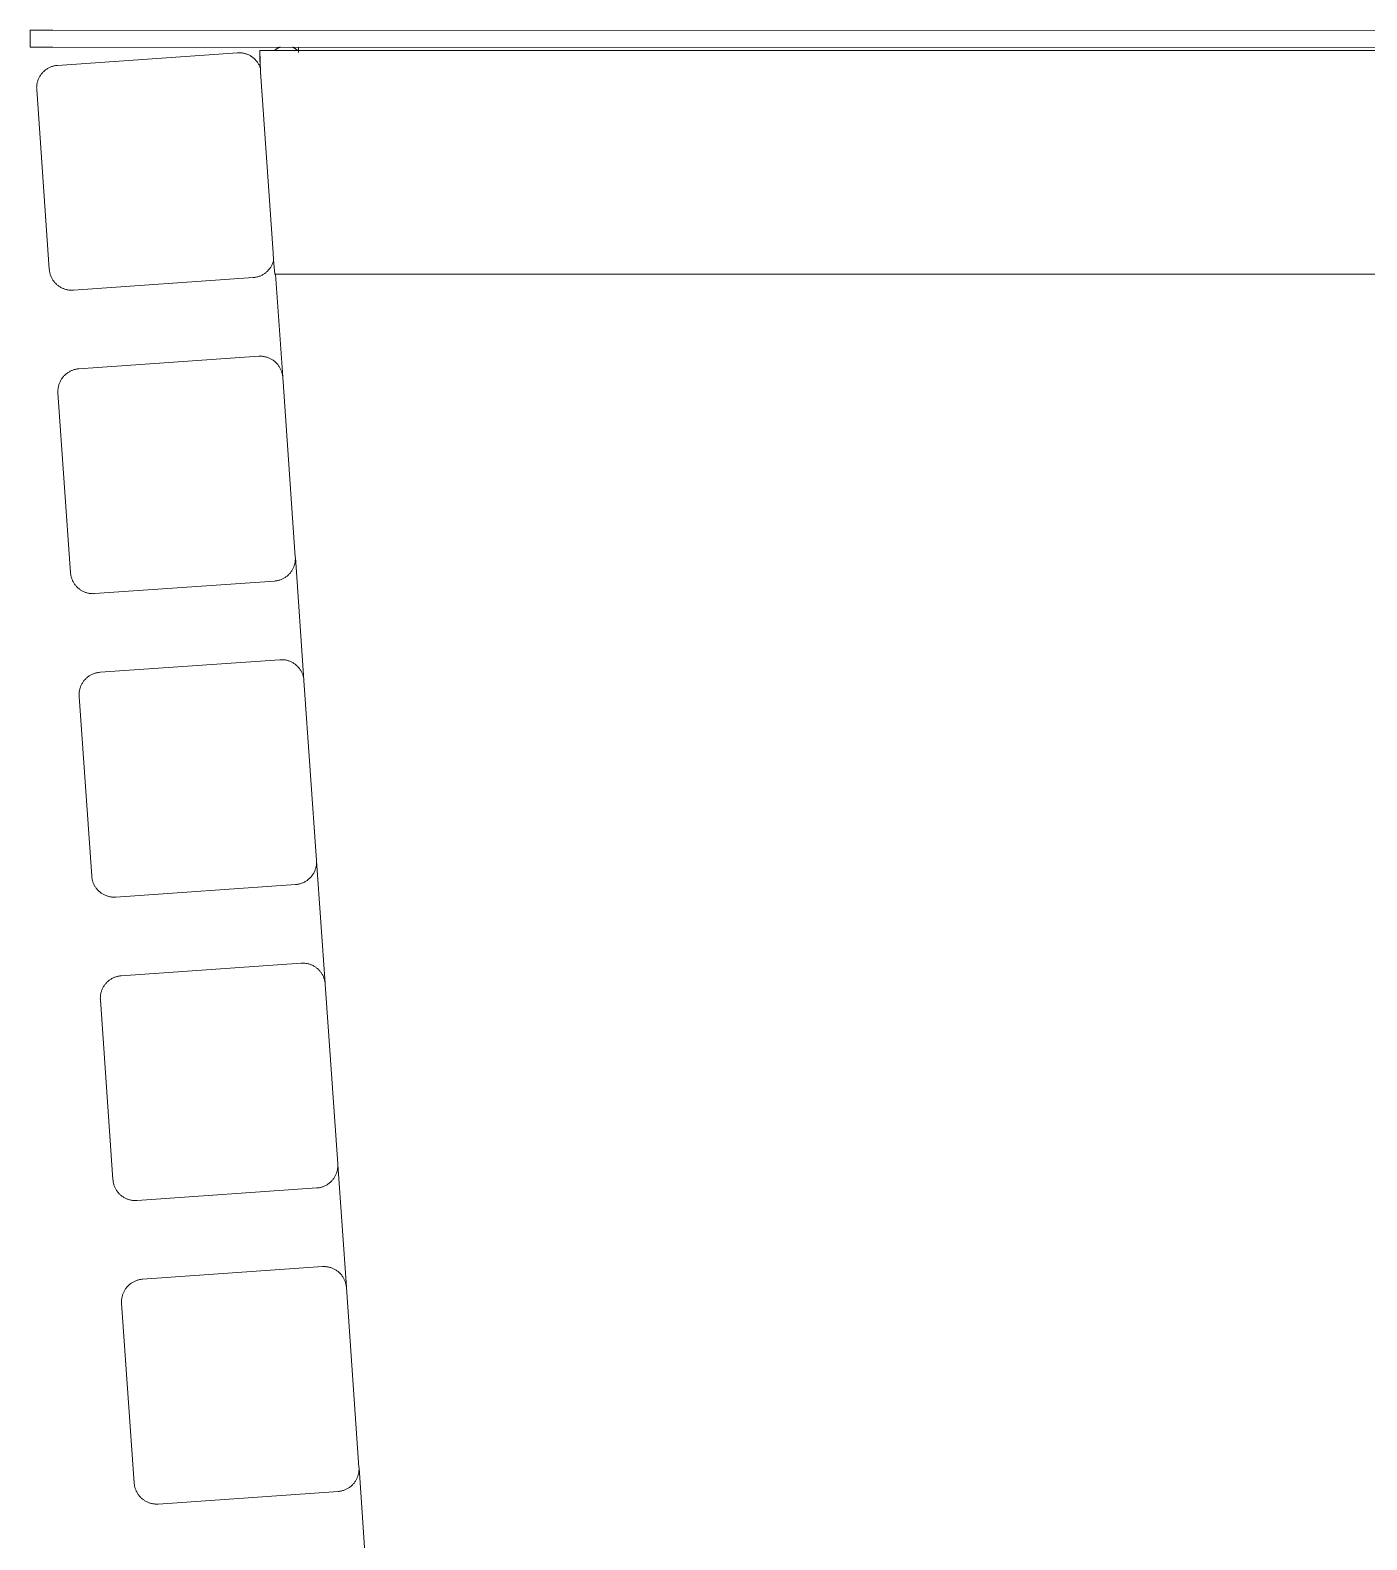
# Model space of a CAD drawing. Header units: inches. Extents: x 7 to 162, y -1 to 92.
# Drawn here: x 51.54 to 60.89, y 68.41 to 78.96 of the extents above; entities that cross this region are included whole.
import ezdxf

# ---------------------------------------------------------------- set-up
doc = ezdxf.new("R2010")
doc.units = ezdxf.units.IN
doc.layers.add('ZANO_R', color=7, linetype='Continuous', lineweight=0)

msp = doc.modelspace()

# ---------------------------------------------------------------- linework, layer by layer
at = {"layer": 'ZANO_R'}
for p, q in [((51.54361, 78.96238), (51.54359, 78.84421)), ((51.54361, 78.96238), (51.70117, 78.96235)), ((51.70117, 78.96235), (70.02123, 78.95863)), ((51.54359, 78.84421), (51.70114, 78.84418)), ((51.70114, 78.84418), (70.02121, 78.84046)), ((52.99279, 78.80428), (51.73539, 78.71636)), ((52.99815, 78.80457), (52.99279, 78.80428)), ((53.00353, 78.80467), (52.99815, 78.80457)), ((53.0089, 78.80458), (53.00353, 78.80467)), ((53.01427, 78.80432), (53.0089, 78.80458)), ((53.01963, 78.80387), (53.01427, 78.80432)), ((53.02497, 78.80323), (53.01963, 78.80387)), ((53.03028, 78.80242), (53.02497, 78.80323)), ((53.03556, 78.80143), (53.03028, 78.80242)), ((53.04081, 78.80025), (53.03556, 78.80143)), ((53.04601, 78.7989), (53.04081, 78.80025)), ((53.05116, 78.79737), (53.04601, 78.7989)), ((53.05626, 78.79567), (53.05116, 78.79737)), ((53.0613, 78.79379), (53.05626, 78.79567)), ((53.06627, 78.79174), (53.0613, 78.79379)), ((53.07117, 78.78953), (53.06627, 78.79174)), ((53.07598, 78.78715), (53.07117, 78.78953)), ((53.08072, 78.7846), (53.07598, 78.78715)), ((53.08536, 78.7819), (53.08072, 78.7846)), ((53.08991, 78.77903), (53.08536, 78.7819)), ((53.09436, 78.77602), (53.08991, 78.77903)), ((53.09871, 78.77285), (53.09436, 78.77602)), ((53.10294, 78.76954), (53.09871, 78.77285)), ((53.10706, 78.76609), (53.10294, 78.76954)), ((53.11106, 78.7625), (53.10706, 78.76609)), ((53.11493, 78.75877), (53.11106, 78.7625)), ((53.11868, 78.75491), (53.11493, 78.75877)), ((53.12229, 78.75093), (53.11868, 78.75491)), ((53.12576, 78.74683), (53.12229, 78.75093)), ((53.12909, 78.74261), (53.12576, 78.74683)), ((53.14996, 78.82077), (53.15492, 78.67109)), ((53.14996, 78.74199), (53.14996, 78.82077)), ((68.86164, 78.82077), (53.15004, 78.82077)), ((53.25338, 78.82077), (53.25525, 78.82273)), ((53.25525, 78.82273), (53.2572, 78.82463)), ((53.2572, 78.82463), (53.2592, 78.82646)), ((53.2592, 78.82646), (53.26127, 78.82822)), ((53.26127, 78.82822), (53.2634, 78.8299)), ((53.2634, 78.8299), (53.26559, 78.83151)), ((53.26559, 78.83151), (53.26783, 78.83305)), ((53.26783, 78.83305), (53.27012, 78.83451)), ((53.27012, 78.83451), (53.27246, 78.83588)), ((53.27246, 78.83588), (53.27484, 78.83718)), ((53.27484, 78.83718), (53.27727, 78.83839)), ((53.27727, 78.83839), (53.27974, 78.83952)), ((53.27974, 78.83952), (53.28225, 78.84057)), ((53.28225, 78.84057), (53.28479, 78.84152)), ((53.28479, 78.84152), (53.28736, 78.84239)), ((53.28736, 78.84239), (53.28996, 78.84317)), ((53.28996, 78.84317), (53.29259, 78.84386)), ((53.37819, 78.84384), (53.3807, 78.84285)), ((53.3807, 78.84285), (53.38317, 78.84178)), ((53.38317, 78.84178), (53.3856, 78.84062)), ((53.3856, 78.84062), (53.388, 78.83938)), ((53.388, 78.83938), (53.39034, 78.83806)), ((53.39034, 78.83806), (53.39265, 78.83666)), ((53.39265, 78.83666), (53.3949, 78.83518)), ((53.3949, 78.83518), (53.3971, 78.83362)), ((53.3971, 78.83362), (53.39925, 78.83199)), ((53.39925, 78.83199), (53.40134, 78.83029)), ((53.40134, 78.83029), (53.40337, 78.82852)), ((53.40337, 78.82852), (53.40534, 78.82668)), ((53.40534, 78.82668), (53.40724, 78.82477)), ((53.40724, 78.82477), (53.40908, 78.8228)), ((53.40908, 78.8228), (53.41085, 78.82077)), ((53.41929, 78.82981), (53.41929, 78.84383)), ((53.41929, 78.82077), (53.41929, 78.82981)), ((53.41941, 78.82981), (53.41929, 78.82981)), ((53.41949, 78.82077), (53.41941, 78.82981)), ((53.41941, 78.82077), (53.41941, 78.82543)), ((53.41964, 78.84383), (53.41963, 78.80628)), ((53.41963, 78.82077), (53.41964, 78.84383)), ((51.61164, 78.64084), (51.60893, 78.63619)), ((51.6145, 78.64539), (51.61164, 78.64084)), ((51.61752, 78.64985), (51.6145, 78.64539)), ((51.62069, 78.65419), (51.61752, 78.64985)), ((51.62401, 78.65843), (51.62069, 78.65419)), ((51.62747, 78.66255), (51.62401, 78.65843)), ((51.63107, 78.66655), (51.62747, 78.66255)), ((51.6348, 78.67042), (51.63107, 78.66655)), ((51.63867, 78.67417), (51.6348, 78.67042)), ((51.64265, 78.67778), (51.63867, 78.67417)), ((51.64676, 78.68125), (51.64265, 78.67778)), ((51.65099, 78.68458), (51.64676, 78.68125)), ((51.65533, 78.68776), (51.65099, 78.68458)), ((51.65977, 78.6908), (51.65533, 78.68776)), ((51.66431, 78.69368), (51.65977, 78.6908)), ((51.66895, 78.6964), (51.66431, 78.69368)), ((51.67368, 78.69897), (51.66895, 78.6964)), ((51.6785, 78.70137), (51.67368, 78.69897)), ((51.68339, 78.7036), (51.6785, 78.70137)), ((51.68836, 78.70567), (51.68339, 78.7036)), ((51.69339, 78.70756), (51.68836, 78.70567)), ((51.69849, 78.70928), (51.69339, 78.70756)), ((51.70364, 78.71083), (51.69849, 78.70928)), ((51.70885, 78.7122), (51.70364, 78.71083)), ((51.71409, 78.7134), (51.70885, 78.7122)), ((51.71938, 78.71441), (51.71409, 78.7134)), ((51.72469, 78.71524), (51.71938, 78.71441)), ((51.73003, 78.71589), (51.72469, 78.71524)), ((51.73539, 78.71636), (51.73003, 78.71589)), ((53.13228, 78.73828), (53.12909, 78.74261)), ((53.13531, 78.73384), (53.13228, 78.73828)), ((53.13819, 78.7293), (53.13531, 78.73384)), ((53.14092, 78.72467), (53.13819, 78.7293)), ((53.14349, 78.71995), (53.14092, 78.72467)), ((53.14589, 78.71514), (53.14349, 78.71995)), ((53.14813, 78.71025), (53.14589, 78.71514)), ((53.1502, 78.70529), (53.14813, 78.71025)), ((53.1521, 78.70026), (53.1502, 78.70529)), ((53.15382, 78.69517), (53.1521, 78.70026)), ((53.15492, 78.67109), (53.15382, 78.69517)), ((53.15492, 78.67109), (53.24339, 77.40582)), ((51.58891, 78.56432), (51.58882, 78.55894)), ((51.58882, 78.55894), (51.58892, 78.55356)), ((51.58917, 78.5697), (51.58891, 78.56432)), ((51.58892, 78.55356), (51.58921, 78.54819)), ((51.58963, 78.57506), (51.58917, 78.5697)), ((51.58921, 78.54819), (51.67713, 77.2908)), ((51.59026, 78.5804), (51.58963, 78.57506)), ((51.59107, 78.58572), (51.59026, 78.5804)), ((51.59207, 78.591), (51.59107, 78.58572)), ((51.59325, 78.59625), (51.59207, 78.591)), ((51.5946, 78.60146), (51.59325, 78.59625)), ((51.59613, 78.60662), (51.5946, 78.60146)), ((51.59784, 78.61172), (51.59613, 78.60662)), ((51.59972, 78.61676), (51.59784, 78.61172)), ((51.60177, 78.62173), (51.59972, 78.61676)), ((51.60399, 78.62663), (51.60177, 78.62173)), ((51.60638, 78.63146), (51.60399, 78.62663)), ((51.60893, 78.63619), (51.60638, 78.63146)), ((53.24339, 77.40582), (53.24534, 77.35582)), ((51.6776, 77.28544), (51.67713, 77.2908)), ((51.67825, 77.2801), (51.6776, 77.28544)), ((51.67908, 77.27478), (51.67825, 77.2801)), ((51.68009, 77.2695), (51.67908, 77.27478)), ((51.68129, 77.26425), (51.68009, 77.2695)), ((53.19268, 77.26876), (53.18841, 77.26533)), ((53.19682, 77.27235), (53.19268, 77.26876)), ((53.20084, 77.27607), (53.19682, 77.27235)), ((53.20472, 77.27993), (53.20084, 77.27607)), ((53.20847, 77.28393), (53.20472, 77.27993)), ((53.21208, 77.28805), (53.20847, 77.28393)), ((53.21554, 77.2923), (53.21208, 77.28805)), ((53.21885, 77.29666), (53.21554, 77.2923)), ((53.22201, 77.30114), (53.21885, 77.29666)), ((53.22501, 77.30572), (53.22201, 77.30114)), ((53.22784, 77.31041), (53.22501, 77.30572)), ((53.23052, 77.31519), (53.22784, 77.31041)), ((53.23303, 77.32006), (53.23052, 77.31519)), ((53.23536, 77.32501), (53.23303, 77.32006)), ((53.23752, 77.33004), (53.23536, 77.32501)), ((53.23951, 77.33515), (53.23752, 77.33004)), ((53.24132, 77.34032), (53.23951, 77.33515)), ((53.24294, 77.34555), (53.24132, 77.34032)), ((53.24439, 77.35083), (53.24294, 77.34555)), ((53.24565, 77.35617), (53.24439, 77.35083)), ((53.24534, 77.35582), (53.24883, 77.30591)), ((53.24883, 77.30591), (53.25386, 77.25614)), ((51.68266, 77.25905), (51.68129, 77.26425)), ((51.6842, 77.2539), (51.68266, 77.25905)), ((51.68593, 77.2488), (51.6842, 77.2539)), ((51.68782, 77.24376), (51.68593, 77.2488)), ((51.68989, 77.2388), (51.68782, 77.24376)), ((51.69212, 77.2339), (51.68989, 77.2388)), ((51.69452, 77.22909), (51.69212, 77.2339)), ((51.69709, 77.22436), (51.69452, 77.22909)), ((51.69981, 77.21972), (51.69709, 77.22436)), ((51.70269, 77.21517), (51.69981, 77.21972)), ((51.70573, 77.21073), (51.70269, 77.21517)), ((51.70891, 77.20639), (51.70573, 77.21073)), ((51.71224, 77.20217), (51.70891, 77.20639)), ((51.71571, 77.19806), (51.71224, 77.20217)), ((51.71932, 77.19407), (51.71571, 77.19806)), ((51.72307, 77.19021), (51.71932, 77.19407)), ((51.72694, 77.18648), (51.72307, 77.19021)), ((51.73094, 77.18288), (51.72694, 77.18648)), ((51.73506, 77.17942), (51.73094, 77.18288)), ((51.7393, 77.1761), (51.73506, 77.17942)), ((51.74364, 77.17293), (51.7393, 77.1761)), ((51.74809, 77.16991), (51.74364, 77.17293)), ((51.75265, 77.16704), (51.74809, 77.16991)), ((51.7573, 77.16433), (51.75265, 77.16704)), ((51.76203, 77.16178), (51.7573, 77.16433)), ((51.76685, 77.1594), (51.76203, 77.16178)), ((53.10269, 77.23254), (51.8453, 77.14461)), ((53.10815, 77.23302), (53.10269, 77.23254)), ((53.11359, 77.23368), (53.10815, 77.23302)), ((53.119, 77.23454), (53.11359, 77.23368)), ((53.12437, 77.23558), (53.119, 77.23454)), ((53.12971, 77.23681), (53.12437, 77.23558)), ((53.135, 77.23822), (53.12971, 77.23681)), ((53.14024, 77.23982), (53.135, 77.23822)), ((53.14543, 77.2416), (53.14024, 77.23982)), ((53.15054, 77.24355), (53.14543, 77.2416)), ((53.15559, 77.24569), (53.15054, 77.24355)), ((53.16055, 77.248), (53.15559, 77.24569)), ((53.16544, 77.25047), (53.16055, 77.248)), ((53.17023, 77.25312), (53.16544, 77.25047)), ((53.17494, 77.25593), (53.17023, 77.25312)), ((53.17954, 77.25891), (53.17494, 77.25593)), ((53.18403, 77.26204), (53.17954, 77.25891)), ((53.18841, 77.26533), (53.18403, 77.26204)), ((68.75774, 77.25614), (53.25386, 77.25614)), ((53.25899, 77.25614), (53.30908, 76.53973)), ((51.77176, 77.15718), (51.76685, 77.1594)), ((51.77673, 77.15513), (51.77176, 77.15718)), ((51.78177, 77.15325), (51.77673, 77.15513)), ((51.78687, 77.15154), (51.78177, 77.15325)), ((51.79203, 77.15001), (51.78687, 77.15154)), ((51.79724, 77.14865), (51.79203, 77.15001)), ((51.80249, 77.14748), (51.79724, 77.14865)), ((51.80777, 77.14648), (51.80249, 77.14748)), ((51.81309, 77.14566), (51.80777, 77.14648)), ((51.81843, 77.14503), (51.81309, 77.14566)), ((51.82379, 77.14458), (51.81843, 77.14503)), ((51.82917, 77.14431), (51.82379, 77.14458)), ((51.83455, 77.14423), (51.82917, 77.14431)), ((51.83993, 77.14433), (51.83455, 77.14423)), ((51.8453, 77.14461), (51.83993, 77.14433)), ((53.14116, 76.68243), (51.88377, 76.5945)), ((53.14653, 76.68271), (53.14116, 76.68243)), ((53.15191, 76.68281), (53.14653, 76.68271)), ((53.15729, 76.68273), (53.15191, 76.68281)), ((53.16266, 76.68246), (53.15729, 76.68273)), ((53.16803, 76.68201), (53.16266, 76.68246)), ((53.17337, 76.68138), (53.16803, 76.68201)), ((53.17869, 76.68056), (53.17337, 76.68138)), ((53.18397, 76.67957), (53.17869, 76.68056)), ((53.18922, 76.67839), (53.18397, 76.67957)), ((53.19443, 76.67703), (53.18922, 76.67839)), ((53.19959, 76.6755), (53.19443, 76.67703)), ((53.20469, 76.6738), (53.19959, 76.6755)), ((53.20973, 76.67191), (53.20469, 76.6738)), ((53.2147, 76.66986), (53.20973, 76.67191)), ((53.2196, 76.66764), (53.2147, 76.66986)), ((53.22443, 76.66526), (53.2196, 76.66764)), ((53.22916, 76.66271), (53.22443, 76.66526)), ((53.23381, 76.66), (53.22916, 76.66271)), ((53.23836, 76.65713), (53.23381, 76.66)), ((53.24282, 76.65411), (53.23836, 76.65713)), ((53.24716, 76.65094), (53.24282, 76.65411)), ((53.2514, 76.64762), (53.24716, 76.65094)), ((53.25552, 76.64417), (53.2514, 76.64762)), ((53.25952, 76.64057), (53.25552, 76.64417)), ((53.26339, 76.63683), (53.25952, 76.64057)), ((53.26714, 76.63297), (53.26339, 76.63683)), ((51.7659, 76.52799), (51.76288, 76.52354)), ((51.76907, 76.53234), (51.7659, 76.52799)), ((51.77239, 76.53658), (51.76907, 76.53234)), ((51.77585, 76.5407), (51.77239, 76.53658)), ((51.77944, 76.5447), (51.77585, 76.5407)), ((51.78318, 76.54857), (51.77944, 76.5447)), ((51.78704, 76.55231), (51.78318, 76.54857)), ((51.79103, 76.55593), (51.78704, 76.55231)), ((51.79514, 76.5594), (51.79103, 76.55593)), ((51.79936, 76.56273), (51.79514, 76.5594)), ((51.8037, 76.56591), (51.79936, 76.56273)), ((51.80814, 76.56894), (51.8037, 76.56591)), ((51.81269, 76.57183), (51.80814, 76.56894)), ((51.81733, 76.57455), (51.81269, 76.57183)), ((51.82206, 76.57711), (51.81733, 76.57455)), ((51.82687, 76.57951), (51.82206, 76.57711)), ((51.83177, 76.58175), (51.82687, 76.57951)), ((51.83673, 76.58381), (51.83177, 76.58175)), ((51.84177, 76.58571), (51.83673, 76.58381)), ((51.84686, 76.58743), (51.84177, 76.58571)), ((51.85202, 76.58898), (51.84686, 76.58743)), ((51.85722, 76.59035), (51.85202, 76.58898)), ((51.86247, 76.59154), (51.85722, 76.59035)), ((51.86775, 76.59256), (51.86247, 76.59154)), ((51.87307, 76.59339), (51.86775, 76.59256)), ((51.87841, 76.59404), (51.87307, 76.59339)), ((51.88377, 76.5945), (51.87841, 76.59404)), ((53.27075, 76.62898), (53.26714, 76.63297)), ((53.27422, 76.62487), (53.27075, 76.62898)), ((53.27755, 76.62065), (53.27422, 76.62487)), ((53.28073, 76.61631), (53.27755, 76.62065)), ((53.28377, 76.61187), (53.28073, 76.61631)), ((53.28665, 76.60732), (53.28377, 76.61187)), ((53.28937, 76.60268), (53.28665, 76.60732)), ((53.29193, 76.59795), (53.28937, 76.60268)), ((53.29433, 76.59314), (53.29193, 76.59795)), ((53.29657, 76.58824), (53.29433, 76.59314)), ((53.29864, 76.58328), (53.29657, 76.58824)), ((53.30053, 76.57824), (53.29864, 76.58328)), ((53.30225, 76.57315), (53.30053, 76.57824)), ((53.3038, 76.56799), (53.30225, 76.57315)), ((53.30517, 76.56279), (53.3038, 76.56799)), ((53.30636, 76.55754), (53.30517, 76.56279)), ((53.30738, 76.55226), (53.30636, 76.55754)), ((53.30821, 76.54695), (53.30738, 76.55226)), ((53.30886, 76.5416), (53.30821, 76.54695)), ((53.30932, 76.53625), (53.30886, 76.5416)), ((53.30932, 76.53625), (53.39725, 75.27885)), ((51.73728, 76.44247), (51.7372, 76.43709)), ((51.7372, 76.43709), (51.7373, 76.43171)), ((51.73755, 76.44784), (51.73728, 76.44247)), ((51.7373, 76.43171), (51.73758, 76.42634)), ((51.738, 76.4532), (51.73755, 76.44784)), ((51.73758, 76.42634), (51.82551, 75.16894)), ((51.73863, 76.45855), (51.738, 76.4532)), ((51.73945, 76.46386), (51.73863, 76.45855)), ((51.74045, 76.46915), (51.73945, 76.46386)), ((51.74162, 76.4744), (51.74045, 76.46915)), ((51.74298, 76.47961), (51.74162, 76.4744)), ((51.74451, 76.48476), (51.74298, 76.47961)), ((51.74622, 76.48987), (51.74451, 76.48476)), ((51.7481, 76.49491), (51.74622, 76.48987)), ((51.75015, 76.49988), (51.7481, 76.49491)), ((51.75237, 76.50478), (51.75015, 76.49988)), ((51.75475, 76.5096), (51.75237, 76.50478)), ((51.7573, 76.51434), (51.75475, 76.5096)), ((51.76001, 76.51899), (51.7573, 76.51434)), ((51.76288, 76.52354), (51.76001, 76.51899)), ((53.39725, 75.27885), (53.39753, 75.27348)), ((53.39755, 75.26272), (53.39728, 75.25735)), ((53.39749, 75.27536), (53.45746, 74.41788)), ((53.39753, 75.27348), (53.39763, 75.2681)), ((53.39763, 75.2681), (53.39755, 75.26272)), ((51.82597, 75.16358), (51.82551, 75.16894)), ((51.82662, 75.15824), (51.82597, 75.16358)), ((51.82746, 75.15293), (51.82662, 75.15824)), ((53.35166, 75.15662), (53.34779, 75.15287)), ((53.35539, 75.16049), (53.35166, 75.15662)), ((53.35899, 75.16449), (53.35539, 75.16049)), ((53.36245, 75.16861), (53.35899, 75.16449)), ((53.36576, 75.17285), (53.36245, 75.16861)), ((53.36893, 75.17719), (53.36576, 75.17285)), ((53.37195, 75.18165), (53.36893, 75.17719)), ((53.37482, 75.1862), (53.37195, 75.18165)), ((53.37753, 75.19085), (53.37482, 75.1862)), ((53.38008, 75.19559), (53.37753, 75.19085)), ((53.38247, 75.20041), (53.38008, 75.19559)), ((53.38469, 75.20531), (53.38247, 75.20041)), ((53.38674, 75.21028), (53.38469, 75.20531)), ((53.38862, 75.21532), (53.38674, 75.21028)), ((53.39032, 75.22042), (53.38862, 75.21532)), ((53.39186, 75.22558), (53.39032, 75.22042)), ((53.39321, 75.23079), (53.39186, 75.22558)), ((53.39439, 75.23604), (53.39321, 75.23079)), ((53.39538, 75.24132), (53.39439, 75.23604)), ((53.3962, 75.24664), (53.39538, 75.24132)), ((53.39683, 75.25199), (53.3962, 75.24664)), ((53.39728, 75.25735), (53.39683, 75.25199)), ((51.82847, 75.14764), (51.82746, 75.15293)), ((51.82966, 75.1424), (51.82847, 75.14764)), ((51.83103, 75.1372), (51.82966, 75.1424)), ((51.83258, 75.13204), (51.83103, 75.1372)), ((51.8343, 75.12695), (51.83258, 75.13204)), ((51.8362, 75.12191), (51.8343, 75.12695)), ((51.83826, 75.11694), (51.8362, 75.12191)), ((51.8405, 75.11205), (51.83826, 75.11694)), ((51.8429, 75.10724), (51.8405, 75.11205)), ((51.84546, 75.10251), (51.8429, 75.10724)), ((51.84819, 75.09787), (51.84546, 75.10251)), ((51.85107, 75.09332), (51.84819, 75.09787)), ((51.8541, 75.08888), (51.85107, 75.09332)), ((51.85728, 75.08454), (51.8541, 75.08888)), ((51.86061, 75.08032), (51.85728, 75.08454)), ((51.86409, 75.07621), (51.86061, 75.08032)), ((51.8677, 75.07222), (51.86409, 75.07621)), ((51.87144, 75.06836), (51.8677, 75.07222)), ((51.87531, 75.06462), (51.87144, 75.06836)), ((51.87931, 75.06102), (51.87531, 75.06462)), ((51.88343, 75.05756), (51.87931, 75.06102)), ((51.88767, 75.05425), (51.88343, 75.05756)), ((51.89202, 75.05108), (51.88767, 75.05425)), ((51.89647, 75.04806), (51.89202, 75.05108)), ((53.25107, 75.11069), (51.99367, 75.02276)), ((53.25643, 75.11115), (53.25107, 75.11069)), ((53.26177, 75.1118), (53.25643, 75.11115)), ((53.26708, 75.11263), (53.26177, 75.1118)), ((53.27237, 75.11365), (53.26708, 75.11263)), ((53.27761, 75.11484), (53.27237, 75.11365)), ((53.28281, 75.11621), (53.27761, 75.11484)), ((53.28797, 75.11776), (53.28281, 75.11621)), ((53.29306, 75.11948), (53.28797, 75.11776)), ((53.2981, 75.12138), (53.29306, 75.11948)), ((53.30307, 75.12344), (53.2981, 75.12138)), ((53.30796, 75.12568), (53.30307, 75.12344)), ((53.31278, 75.12808), (53.30796, 75.12568)), ((53.31751, 75.13064), (53.31278, 75.12808)), ((53.32214, 75.13336), (53.31751, 75.13064)), ((53.32669, 75.13624), (53.32214, 75.13336)), ((53.33113, 75.13928), (53.32669, 75.13624)), ((53.33547, 75.14246), (53.33113, 75.13928)), ((53.33969, 75.14579), (53.33547, 75.14246)), ((53.3438, 75.14926), (53.33969, 75.14579)), ((53.34779, 75.15287), (53.3438, 75.14926)), ((51.90102, 75.04519), (51.89647, 75.04806)), ((51.90567, 75.04248), (51.90102, 75.04519)), ((51.91041, 75.03993), (51.90567, 75.04248)), ((51.91523, 75.03755), (51.91041, 75.03993)), ((51.92013, 75.03533), (51.91523, 75.03755)), ((51.9251, 75.03327), (51.92013, 75.03533)), ((51.93014, 75.03139), (51.9251, 75.03327)), ((51.93525, 75.02969), (51.93014, 75.03139)), ((51.9404, 75.02815), (51.93525, 75.02969)), ((51.94561, 75.0268), (51.9404, 75.02815)), ((51.95086, 75.02562), (51.94561, 75.0268)), ((51.95615, 75.02463), (51.95086, 75.02562)), ((51.96146, 75.02381), (51.95615, 75.02463)), ((51.96681, 75.02318), (51.96146, 75.02381)), ((51.97217, 75.02273), (51.96681, 75.02318)), ((51.97754, 75.02246), (51.97217, 75.02273)), ((51.98292, 75.02238), (51.97754, 75.02246)), ((51.9883, 75.02248), (51.98292, 75.02238)), ((51.99367, 75.02276), (51.9883, 75.02248)), ((53.28953, 74.56058), (52.03214, 74.47265)), ((53.29491, 74.56086), (53.28953, 74.56058)), ((53.30029, 74.56096), (53.29491, 74.56086)), ((53.30567, 74.56088), (53.30029, 74.56096)), ((53.31104, 74.56061), (53.30567, 74.56088)), ((53.3164, 74.56016), (53.31104, 74.56061)), ((53.32174, 74.55952), (53.3164, 74.56016)), ((53.32706, 74.55871), (53.32174, 74.55952)), ((53.33235, 74.55771), (53.32706, 74.55871)), ((53.3376, 74.55654), (53.33235, 74.55771)), ((53.3428, 74.55518), (53.3376, 74.55654)), ((53.34796, 74.55365), (53.3428, 74.55518)), ((53.35306, 74.55194), (53.34796, 74.55365)), ((53.3581, 74.55006), (53.35306, 74.55194)), ((53.36308, 74.54801), (53.3581, 74.55006)), ((53.36798, 74.54579), (53.36308, 74.54801)), ((53.3728, 74.5434), (53.36798, 74.54579)), ((53.37754, 74.54086), (53.3728, 74.5434)), ((53.38219, 74.53815), (53.37754, 74.54086)), ((53.38674, 74.53528), (53.38219, 74.53815)), ((53.39119, 74.53226), (53.38674, 74.53528)), ((53.39554, 74.52909), (53.39119, 74.53226)), ((53.39977, 74.52577), (53.39554, 74.52909)), ((53.40389, 74.52231), (53.39977, 74.52577)), ((53.40789, 74.51871), (53.40389, 74.52231)), ((51.92422, 74.41884), (51.92076, 74.41472)), ((51.92782, 74.42284), (51.92422, 74.41884)), ((51.93155, 74.42672), (51.92782, 74.42284)), ((51.93541, 74.43046), (51.93155, 74.42672)), ((51.9394, 74.43407), (51.93541, 74.43046)), ((51.94351, 74.43754), (51.9394, 74.43407)), ((51.94774, 74.44087), (51.94351, 74.43754)), ((51.95207, 74.44406), (51.94774, 74.44087)), ((51.95652, 74.44709), (51.95207, 74.44406)), ((51.96106, 74.44997), (51.95652, 74.44709)), ((51.9657, 74.4527), (51.96106, 74.44997)), ((51.97043, 74.45526), (51.9657, 74.4527)), ((51.97525, 74.45766), (51.97043, 74.45526)), ((51.98014, 74.45989), (51.97525, 74.45766)), ((51.98511, 74.46196), (51.98014, 74.45989)), ((51.99014, 74.46386), (51.98511, 74.46196)), ((51.99524, 74.46558), (51.99014, 74.46386)), ((52.00039, 74.46713), (51.99524, 74.46558)), ((52.00559, 74.4685), (52.00039, 74.46713)), ((52.01084, 74.46969), (52.00559, 74.4685)), ((52.01612, 74.4707), (52.01084, 74.46969)), ((52.02144, 74.47153), (52.01612, 74.4707)), ((52.02678, 74.47218), (52.02144, 74.47153)), ((52.03214, 74.47265), (52.02678, 74.47218)), ((53.41177, 74.51498), (53.40789, 74.51871)), ((53.41551, 74.51112), (53.41177, 74.51498)), ((53.41912, 74.50713), (53.41551, 74.51112)), ((53.42259, 74.50302), (53.41912, 74.50713)), ((53.42592, 74.49879), (53.42259, 74.50302)), ((53.42911, 74.49446), (53.42592, 74.49879)), ((53.43214, 74.49001), (53.42911, 74.49446)), ((53.43502, 74.48547), (53.43214, 74.49001)), ((53.43774, 74.48083), (53.43502, 74.48547)), ((53.44031, 74.4761), (53.43774, 74.48083)), ((53.44271, 74.47129), (53.44031, 74.4761)), ((53.44494, 74.46639), (53.44271, 74.47129)), ((53.44701, 74.46142), (53.44494, 74.46639)), ((53.44891, 74.45639), (53.44701, 74.46142)), ((53.45063, 74.45129), (53.44891, 74.45639)), ((53.45218, 74.44614), (53.45063, 74.45129)), ((53.45355, 74.44094), (53.45218, 74.44614)), ((53.45474, 74.43569), (53.45355, 74.44094)), ((53.45575, 74.43041), (53.45474, 74.43569)), ((53.45658, 74.42509), (53.45575, 74.43041)), ((53.45723, 74.41975), (53.45658, 74.42509)), ((53.4577, 74.41439), (53.45723, 74.41975)), ((51.88566, 74.32062), (51.88557, 74.31524)), ((51.88557, 74.31524), (51.88567, 74.30986)), ((51.88592, 74.32599), (51.88566, 74.32062)), ((51.88637, 74.33135), (51.88592, 74.32599)), ((51.88701, 74.33669), (51.88637, 74.33135)), ((51.88782, 74.34201), (51.88701, 74.33669)), ((51.88882, 74.3473), (51.88782, 74.34201)), ((51.89, 74.35255), (51.88882, 74.3473)), ((51.89135, 74.35775), (51.89, 74.35255)), ((51.89288, 74.36291), (51.89135, 74.35775)), ((51.89459, 74.36801), (51.89288, 74.36291)), ((51.89647, 74.37305), (51.89459, 74.36801)), ((51.89852, 74.37803), (51.89647, 74.37305)), ((51.90074, 74.38293), (51.89852, 74.37803)), ((51.90313, 74.38775), (51.90074, 74.38293)), ((51.90568, 74.39249), (51.90313, 74.38775)), ((51.90839, 74.39714), (51.90568, 74.39249)), ((51.91125, 74.40169), (51.90839, 74.39714)), ((51.91427, 74.40614), (51.91125, 74.40169)), ((51.91744, 74.41049), (51.91427, 74.40614)), ((51.92076, 74.41472), (51.91744, 74.41049)), ((53.4577, 74.41439), (53.54562, 73.157)), ((51.88567, 74.30986), (51.88596, 74.30449)), ((51.88596, 74.30449), (51.97388, 73.04709)), ((53.54562, 73.157), (53.54591, 73.15163)), ((53.54587, 73.15351), (53.60583, 72.29603)), ((53.54591, 73.15163), (53.54601, 73.14625)), ((51.97435, 73.04173), (51.97388, 73.04709)), ((53.51082, 73.04676), (53.50736, 73.04264)), ((53.51414, 73.051), (53.51082, 73.04676)), ((53.51731, 73.05534), (53.51414, 73.051)), ((53.52033, 73.05979), (53.51731, 73.05534)), ((53.5232, 73.06435), (53.52033, 73.05979)), ((53.5259, 73.06899), (53.5232, 73.06435)), ((53.52845, 73.07373), (53.5259, 73.06899)), ((53.53084, 73.07855), (53.52845, 73.07373)), ((53.53306, 73.08346), (53.53084, 73.07855)), ((53.53511, 73.08843), (53.53306, 73.08346)), ((53.53699, 73.09347), (53.53511, 73.08843)), ((53.5387, 73.09857), (53.53699, 73.09347)), ((53.54023, 73.10373), (53.5387, 73.09857)), ((53.54159, 73.10894), (53.54023, 73.10373)), ((53.54276, 73.11419), (53.54159, 73.10894)), ((53.54376, 73.11947), (53.54276, 73.11419)), ((53.54457, 73.12479), (53.54376, 73.11947)), ((53.54521, 73.13013), (53.54457, 73.12479)), ((53.54566, 73.13549), (53.54521, 73.13013)), ((53.54592, 73.14087), (53.54566, 73.13549)), ((53.54601, 73.14625), (53.54592, 73.14087)), ((51.975, 73.03639), (51.97435, 73.04173)), ((51.97583, 73.03108), (51.975, 73.03639)), ((51.97684, 73.02579), (51.97583, 73.03108)), ((51.97803, 73.02055), (51.97684, 73.02579)), ((51.97941, 73.01534), (51.97803, 73.02055)), ((51.98095, 73.01019), (51.97941, 73.01534)), ((51.98268, 73.00509), (51.98095, 73.01019)), ((51.98457, 73.00006), (51.98268, 73.00509)), ((51.98664, 72.99509), (51.98457, 73.00006)), ((51.98887, 72.9902), (51.98664, 72.99509)), ((51.99127, 72.98538), (51.98887, 72.9902)), ((51.99384, 72.98065), (51.99127, 72.98538)), ((51.99656, 72.97601), (51.99384, 72.98065)), ((51.99944, 72.97147), (51.99656, 72.97601)), ((52.00247, 72.96703), (51.99944, 72.97147)), ((52.00566, 72.96269), (52.00247, 72.96703)), ((52.00899, 72.95846), (52.00566, 72.96269)), ((52.01246, 72.95435), (52.00899, 72.95846)), ((52.01607, 72.95037), (52.01246, 72.95435)), ((52.01981, 72.9465), (52.01607, 72.95037)), ((52.02369, 72.94277), (52.01981, 72.9465)), ((52.02769, 72.93917), (52.02369, 72.94277)), ((52.03181, 72.93571), (52.02769, 72.93917)), ((53.39944, 72.98883), (52.14205, 72.90091)), ((53.4048, 72.9893), (53.39944, 72.98883)), ((53.41014, 72.98995), (53.4048, 72.9893)), ((53.41546, 72.99078), (53.41014, 72.98995)), ((53.42074, 72.99179), (53.41546, 72.99078)), ((53.42599, 72.99299), (53.42074, 72.99179)), ((53.43119, 72.99436), (53.42599, 72.99299)), ((53.43634, 72.9959), (53.43119, 72.99436)), ((53.44144, 72.99763), (53.43634, 72.9959)), ((53.44647, 72.99952), (53.44144, 72.99763)), ((53.45144, 73.00159), (53.44647, 72.99952)), ((53.45633, 73.00382), (53.45144, 73.00159)), ((53.46115, 73.00622), (53.45633, 73.00382)), ((53.46588, 73.00879), (53.46115, 73.00622)), ((53.47052, 73.01151), (53.46588, 73.00879)), ((53.47506, 73.01439), (53.47052, 73.01151)), ((53.47951, 73.01742), (53.47506, 73.01439)), ((53.48384, 73.02061), (53.47951, 73.01742)), ((53.48807, 73.02394), (53.48384, 73.02061)), ((53.49218, 73.02741), (53.48807, 73.02394)), ((53.49617, 73.03102), (53.49218, 73.02741)), ((53.50003, 73.03477), (53.49617, 73.03102)), ((53.50376, 73.03864), (53.50003, 73.03477)), ((53.50736, 73.04264), (53.50376, 73.03864)), ((52.03604, 72.93239), (52.03181, 72.93571)), ((52.04039, 72.92922), (52.03604, 72.93239)), ((52.04484, 72.9262), (52.04039, 72.92922)), ((52.0494, 72.92334), (52.04484, 72.9262)), ((52.05404, 72.92063), (52.0494, 72.92334)), ((52.05878, 72.91808), (52.05404, 72.92063)), ((52.0636, 72.91569), (52.05878, 72.91808)), ((52.0685, 72.91347), (52.0636, 72.91569)), ((52.07348, 72.91142), (52.0685, 72.91347)), ((52.07852, 72.90954), (52.07348, 72.91142)), ((52.08362, 72.90783), (52.07852, 72.90954)), ((52.08878, 72.9063), (52.08362, 72.90783)), ((52.09398, 72.90495), (52.08878, 72.9063)), ((52.09923, 72.90377), (52.09398, 72.90495)), ((52.10452, 72.90277), (52.09923, 72.90377)), ((52.10984, 72.90196), (52.10452, 72.90277)), ((52.11518, 72.90133), (52.10984, 72.90196)), ((52.12054, 72.90087), (52.11518, 72.90133)), ((52.12592, 72.90061), (52.12054, 72.90087)), ((52.1313, 72.90052), (52.12592, 72.90061)), ((52.13667, 72.90062), (52.1313, 72.90052)), ((52.14205, 72.90091), (52.13667, 72.90062)), ((53.43791, 72.43872), (52.18051, 72.3508)), ((53.44328, 72.43901), (53.43791, 72.43872)), ((53.44866, 72.43911), (53.44328, 72.43901)), ((53.45404, 72.43902), (53.44866, 72.43911)), ((53.45941, 72.43876), (53.45404, 72.43902)), ((53.46477, 72.4383), (53.45941, 72.43876)), ((53.47012, 72.43767), (53.46477, 72.4383)), ((53.47543, 72.43686), (53.47012, 72.43767)), ((53.48072, 72.43586), (53.47543, 72.43686)), ((53.48597, 72.43468), (53.48072, 72.43586)), ((53.49118, 72.43333), (53.48597, 72.43468)), ((53.49633, 72.4318), (53.49118, 72.43333)), ((53.50144, 72.43009), (53.49633, 72.4318)), ((53.50648, 72.42821), (53.50144, 72.43009)), ((53.51145, 72.42616), (53.50648, 72.42821)), ((53.51635, 72.42394), (53.51145, 72.42616)), ((53.52117, 72.42155), (53.51635, 72.42394)), ((53.52591, 72.419), (53.52117, 72.42155)), ((53.53056, 72.41629), (53.52591, 72.419)), ((53.53511, 72.41343), (53.53056, 72.41629)), ((53.53956, 72.41041), (53.53511, 72.41343)), ((52.08379, 72.30861), (52.07993, 72.30486)), ((52.08778, 72.31222), (52.08379, 72.30861)), ((52.09189, 72.31569), (52.08778, 72.31222)), ((52.09611, 72.31902), (52.09189, 72.31569)), ((52.10045, 72.32221), (52.09611, 72.31902)), ((52.10489, 72.32524), (52.10045, 72.32221)), ((52.10944, 72.32812), (52.10489, 72.32524)), ((52.11408, 72.33084), (52.10944, 72.32812)), ((52.11881, 72.33341), (52.11408, 72.33084)), ((52.12362, 72.33581), (52.11881, 72.33341)), ((52.12851, 72.33804), (52.12362, 72.33581)), ((52.13348, 72.34011), (52.12851, 72.33804)), ((52.13852, 72.342), (52.13348, 72.34011)), ((52.14361, 72.34373), (52.13852, 72.342)), ((52.14877, 72.34527), (52.14361, 72.34373)), ((52.15397, 72.34664), (52.14877, 72.34527)), ((52.15921, 72.34784), (52.15397, 72.34664)), ((52.1645, 72.34885), (52.15921, 72.34784)), ((52.16981, 72.34968), (52.1645, 72.34885)), ((52.17515, 72.35033), (52.16981, 72.34968)), ((52.18051, 72.3508), (52.17515, 72.35033)), ((53.54391, 72.40724), (53.53956, 72.41041)), ((53.54815, 72.40392), (53.54391, 72.40724)), ((53.55227, 72.40046), (53.54815, 72.40392)), ((53.55627, 72.39686), (53.55227, 72.40046)), ((53.56014, 72.39313), (53.55627, 72.39686)), ((53.56389, 72.38926), (53.56014, 72.39313)), ((53.5675, 72.38528), (53.56389, 72.38926)), ((53.57097, 72.38117), (53.5675, 72.38528)), ((53.5743, 72.37694), (53.57097, 72.38117)), ((53.57748, 72.3726), (53.5743, 72.37694)), ((53.58052, 72.36816), (53.57748, 72.3726)), ((53.5834, 72.36362), (53.58052, 72.36816)), ((53.58612, 72.35898), (53.5834, 72.36362)), ((53.58868, 72.35425), (53.58612, 72.35898)), ((53.59108, 72.34943), (53.58868, 72.35425)), ((53.59332, 72.34454), (53.59108, 72.34943)), ((53.59538, 72.33957), (53.59332, 72.34454)), ((53.59728, 72.33454), (53.59538, 72.33957)), ((53.599, 72.32944), (53.59728, 72.33454)), ((53.60055, 72.32429), (53.599, 72.32944)), ((53.60192, 72.31908), (53.60055, 72.32429)), ((53.60311, 72.31384), (53.60192, 72.31908)), ((53.60413, 72.30855), (53.60311, 72.31384)), ((53.60496, 72.30324), (53.60413, 72.30855)), ((52.0343, 72.20414), (52.03403, 72.19876)), ((52.03475, 72.2095), (52.0343, 72.20414)), ((52.03538, 72.21484), (52.03475, 72.2095)), ((52.0362, 72.22016), (52.03538, 72.21484)), ((52.03719, 72.22544), (52.0362, 72.22016)), ((52.03837, 72.23069), (52.03719, 72.22544)), ((52.03973, 72.2359), (52.03837, 72.23069)), ((52.04126, 72.24106), (52.03973, 72.2359)), ((52.04296, 72.24616), (52.04126, 72.24106)), ((52.04484, 72.2512), (52.04296, 72.24616)), ((52.0469, 72.25617), (52.04484, 72.2512)), ((52.04912, 72.26108), (52.0469, 72.25617)), ((52.0515, 72.2659), (52.04912, 72.26108)), ((52.05405, 72.27064), (52.0515, 72.2659)), ((52.05676, 72.27528), (52.05405, 72.27064)), ((52.05963, 72.27984), (52.05676, 72.27528)), ((52.06265, 72.28429), (52.05963, 72.27984)), ((52.06582, 72.28863), (52.06265, 72.28429)), ((52.06913, 72.29287), (52.06582, 72.28863)), ((52.07259, 72.29699), (52.06913, 72.29287)), ((52.07619, 72.30099), (52.07259, 72.29699)), ((52.07993, 72.30486), (52.07619, 72.30099)), ((53.60561, 72.2979), (53.60496, 72.30324)), ((53.60607, 72.29254), (53.60561, 72.2979)), ((53.60607, 72.29254), (53.694, 71.03514)), ((52.03403, 72.19876), (52.03395, 72.19338)), ((52.03395, 72.19338), (52.03405, 72.188)), ((52.03405, 72.188), (52.03433, 72.18263)), ((52.03433, 72.18263), (52.12226, 70.92524)), ((53.66568, 70.93349), (53.66251, 70.92914)), ((53.6687, 70.93794), (53.66568, 70.93349)), ((53.67157, 70.94249), (53.6687, 70.93794)), ((53.67428, 70.94714), (53.67157, 70.94249)), ((53.67683, 70.95188), (53.67428, 70.94714)), ((53.67921, 70.9567), (53.67683, 70.95188)), ((53.68143, 70.9616), (53.67921, 70.9567)), ((53.68349, 70.96658), (53.68143, 70.9616)), ((53.68537, 70.97162), (53.68349, 70.96658)), ((53.68707, 70.97672), (53.68537, 70.97162)), ((53.6886, 70.98188), (53.68707, 70.97672)), ((53.68996, 70.98708), (53.6886, 70.98188)), ((53.69114, 70.99233), (53.68996, 70.98708)), ((53.69213, 70.99762), (53.69114, 70.99233)), ((53.69295, 71.00294), (53.69213, 70.99762)), ((53.69358, 71.00828), (53.69295, 71.00294)), ((53.69403, 71.01364), (53.69358, 71.00828)), ((53.694, 71.03514), (53.69428, 71.02977)), ((53.6943, 71.01901), (53.69403, 71.01364)), ((53.69424, 71.03166), (53.7542, 70.17417)), ((53.69428, 71.02977), (53.69438, 71.02439)), ((53.69438, 71.02439), (53.6943, 71.01901)), ((52.12272, 70.91988), (52.12226, 70.92524)), ((52.12337, 70.91454), (52.12272, 70.91988)), ((52.1242, 70.90922), (52.12337, 70.91454)), ((52.12522, 70.90394), (52.1242, 70.90922)), ((52.12641, 70.89869), (52.12522, 70.90394)), ((52.12778, 70.89349), (52.12641, 70.89869)), ((52.12933, 70.88834), (52.12778, 70.89349)), ((52.13105, 70.88324), (52.12933, 70.88834)), ((52.13295, 70.87821), (52.13105, 70.88324)), ((52.13501, 70.87324), (52.13295, 70.87821)), ((52.13725, 70.86834), (52.13501, 70.87324)), ((52.13965, 70.86353), (52.13725, 70.86834)), ((52.14221, 70.8588), (52.13965, 70.86353)), ((52.14493, 70.85416), (52.14221, 70.8588)), ((52.14781, 70.84962), (52.14493, 70.85416)), ((52.15085, 70.84517), (52.14781, 70.84962)), ((52.15403, 70.84084), (52.15085, 70.84517)), ((52.15736, 70.83661), (52.15403, 70.84084)), ((52.16083, 70.8325), (52.15736, 70.83661)), ((52.16444, 70.82851), (52.16083, 70.8325)), ((52.16819, 70.82465), (52.16444, 70.82851)), ((53.54782, 70.86698), (52.29042, 70.77905)), ((53.55318, 70.86745), (53.54782, 70.86698)), ((53.55852, 70.8681), (53.55318, 70.86745)), ((53.56383, 70.86893), (53.55852, 70.8681)), ((53.56912, 70.86994), (53.56383, 70.86893)), ((53.57436, 70.87113), (53.56912, 70.86994)), ((53.57956, 70.8725), (53.57436, 70.87113)), ((53.58472, 70.87405), (53.57956, 70.8725)), ((53.58981, 70.87577), (53.58472, 70.87405)), ((53.59485, 70.87767), (53.58981, 70.87577)), ((53.59982, 70.87974), (53.59485, 70.87767)), ((53.60471, 70.88197), (53.59982, 70.87974)), ((53.60952, 70.88437), (53.60471, 70.88197)), ((53.61425, 70.88693), (53.60952, 70.88437)), ((53.61889, 70.88966), (53.61425, 70.88693)), ((53.62344, 70.89254), (53.61889, 70.88966)), ((53.62788, 70.89557), (53.62344, 70.89254)), ((53.63222, 70.89876), (53.62788, 70.89557)), ((53.63644, 70.90209), (53.63222, 70.89876)), ((53.64055, 70.90556), (53.63644, 70.90209)), ((53.64454, 70.90917), (53.64055, 70.90556)), ((53.6484, 70.91291), (53.64454, 70.90917)), ((53.65214, 70.91679), (53.6484, 70.91291)), ((53.65574, 70.92079), (53.65214, 70.91679)), ((53.6592, 70.92491), (53.65574, 70.92079)), ((53.66251, 70.92914), (53.6592, 70.92491)), ((52.17206, 70.82092), (52.16819, 70.82465)), ((52.17606, 70.81732), (52.17206, 70.82092)), ((52.18018, 70.81386), (52.17606, 70.81732)), ((52.18442, 70.81054), (52.18018, 70.81386)), ((52.18877, 70.80737), (52.18442, 70.81054)), ((52.19322, 70.80435), (52.18877, 70.80737)), ((52.19777, 70.80148), (52.19322, 70.80435)), ((52.20242, 70.79877), (52.19777, 70.80148)), ((52.20716, 70.79623), (52.20242, 70.79877)), ((52.21198, 70.79384), (52.20716, 70.79623)), ((52.21688, 70.79162), (52.21198, 70.79384)), ((52.22185, 70.78957), (52.21688, 70.79162)), ((52.22689, 70.78769), (52.22185, 70.78957)), ((52.23199, 70.78598), (52.22689, 70.78769)), ((52.23715, 70.78445), (52.23199, 70.78598)), ((52.24236, 70.78309), (52.23715, 70.78445)), ((52.24761, 70.78192), (52.24236, 70.78309)), ((52.2529, 70.78092), (52.24761, 70.78192)), ((52.25821, 70.78011), (52.2529, 70.78092)), ((52.26356, 70.77947), (52.25821, 70.78011)), ((52.26892, 70.77902), (52.26356, 70.77947)), ((52.27429, 70.77875), (52.26892, 70.77902)), ((52.27967, 70.77867), (52.27429, 70.77875)), ((52.28505, 70.77877), (52.27967, 70.77867)), ((52.29042, 70.77905), (52.28505, 70.77877)), ((53.58628, 70.31687), (52.32889, 70.22894)), ((53.59166, 70.31715), (53.58628, 70.31687)), ((53.59703, 70.31725), (53.59166, 70.31715)), ((53.60241, 70.31717), (53.59703, 70.31725)), ((53.60779, 70.3169), (53.60241, 70.31717)), ((53.61315, 70.31645), (53.60779, 70.3169)), ((53.61849, 70.31582), (53.61315, 70.31645)), ((53.62381, 70.315), (53.61849, 70.31582)), ((53.6291, 70.31401), (53.62381, 70.315)), ((53.63435, 70.31283), (53.6291, 70.31401)), ((53.63955, 70.31148), (53.63435, 70.31283)), ((53.64471, 70.30994), (53.63955, 70.31148)), ((53.64981, 70.30824), (53.64471, 70.30994)), ((53.65485, 70.30636), (53.64981, 70.30824)), ((53.65983, 70.3043), (53.65485, 70.30636)), ((53.66473, 70.30208), (53.65983, 70.3043)), ((53.66955, 70.2997), (53.66473, 70.30208)), ((52.24449, 70.19717), (52.24026, 70.19384)), ((52.24882, 70.20035), (52.24449, 70.19717)), ((52.25327, 70.20339), (52.24882, 70.20035)), ((52.25781, 70.20627), (52.25327, 70.20339)), ((52.26245, 70.20899), (52.25781, 70.20627)), ((52.26718, 70.21155), (52.26245, 70.20899)), ((52.27199, 70.21395), (52.26718, 70.21155)), ((52.27689, 70.21619), (52.27199, 70.21395)), ((52.28186, 70.21825), (52.27689, 70.21619)), ((52.28689, 70.22015), (52.28186, 70.21825)), ((52.29199, 70.22187), (52.28689, 70.22015)), ((52.29714, 70.22342), (52.29199, 70.22187)), ((52.30234, 70.22479), (52.29714, 70.22342)), ((52.30759, 70.22598), (52.30234, 70.22479)), ((52.31287, 70.227), (52.30759, 70.22598)), ((52.31819, 70.22783), (52.31287, 70.227)), ((52.32353, 70.22848), (52.31819, 70.22783)), ((52.32889, 70.22894), (52.32353, 70.22848)), ((53.67429, 70.29715), (53.66955, 70.2997)), ((53.67893, 70.29444), (53.67429, 70.29715)), ((53.68349, 70.29157), (53.67893, 70.29444)), ((53.68794, 70.28855), (53.68349, 70.29157)), ((53.69229, 70.28538), (53.68794, 70.28855)), ((53.69652, 70.28207), (53.69229, 70.28538)), ((53.70064, 70.27861), (53.69652, 70.28207)), ((53.70464, 70.27501), (53.70064, 70.27861)), ((53.70851, 70.27127), (53.70464, 70.27501)), ((53.71226, 70.26741), (53.70851, 70.27127)), ((53.71587, 70.26342), (53.71226, 70.26741)), ((53.71934, 70.25931), (53.71587, 70.26342)), ((53.72267, 70.25509), (53.71934, 70.25931)), ((53.72586, 70.25075), (53.72267, 70.25509)), ((53.72889, 70.24631), (53.72586, 70.25075)), ((53.73177, 70.24176), (53.72889, 70.24631)), ((53.73449, 70.23712), (53.73177, 70.24176)), ((53.73706, 70.23239), (53.73449, 70.23712)), ((53.73946, 70.22758), (53.73706, 70.23239)), ((53.74169, 70.22269), (53.73946, 70.22758)), ((53.74376, 70.21772), (53.74169, 70.22269)), ((53.74565, 70.21268), (53.74376, 70.21772)), ((53.74738, 70.20759), (53.74565, 70.21268)), ((53.74892, 70.20243), (53.74738, 70.20759)), ((53.7503, 70.19723), (53.74892, 70.20243)), ((53.75149, 70.19199), (53.7503, 70.19723)), ((52.18376, 70.09299), (52.18312, 70.08764)), ((52.18457, 70.0983), (52.18376, 70.09299)), ((52.18557, 70.10359), (52.18457, 70.0983)), ((52.18674, 70.10884), (52.18557, 70.10359)), ((52.1881, 70.11405), (52.18674, 70.10884)), ((52.18963, 70.11921), (52.1881, 70.11405)), ((52.19134, 70.12431), (52.18963, 70.11921)), ((52.19322, 70.12935), (52.19134, 70.12431)), ((52.19527, 70.13432), (52.19322, 70.12935)), ((52.19749, 70.13922), (52.19527, 70.13432)), ((52.19988, 70.14404), (52.19749, 70.13922)), ((52.20243, 70.14878), (52.19988, 70.14404)), ((52.20513, 70.15343), (52.20243, 70.14878)), ((52.208, 70.15798), (52.20513, 70.15343)), ((52.21102, 70.16244), (52.208, 70.15798)), ((52.21419, 70.16678), (52.21102, 70.16244)), ((52.21751, 70.17102), (52.21419, 70.16678)), ((52.22097, 70.17514), (52.21751, 70.17102)), ((52.22457, 70.17914), (52.22097, 70.17514)), ((52.2283, 70.18301), (52.22457, 70.17914)), ((52.23216, 70.18676), (52.2283, 70.18301)), ((52.23615, 70.19037), (52.23216, 70.18676)), ((52.24026, 70.19384), (52.23615, 70.19037)), ((53.7525, 70.1867), (53.75149, 70.19199)), ((53.75333, 70.18139), (53.7525, 70.1867)), ((53.75398, 70.17605), (53.75333, 70.18139)), ((53.75445, 70.17069), (53.75398, 70.17605)), ((53.75445, 70.17069), (53.84237, 68.91329)), ((52.18241, 70.07691), (52.18232, 70.07153)), ((52.18232, 70.07153), (52.18242, 70.06615)), ((52.18267, 70.08228), (52.18241, 70.07691)), ((52.18242, 70.06615), (52.18271, 70.06078)), ((52.18312, 70.08764), (52.18267, 70.08228)), ((52.18271, 70.06078), (52.27063, 68.80338)), ((53.82265, 68.82529), (53.81994, 68.82064)), ((53.8252, 68.83003), (53.82265, 68.82529)), ((53.82759, 68.83485), (53.8252, 68.83003)), ((53.82981, 68.83975), (53.82759, 68.83485)), ((53.83186, 68.84472), (53.82981, 68.83975)), ((53.83374, 68.84976), (53.83186, 68.84472)), ((53.83545, 68.85487), (53.83374, 68.84976)), ((53.83698, 68.86002), (53.83545, 68.85487)), ((53.83833, 68.86523), (53.83698, 68.86002)), ((53.83951, 68.87048), (53.83833, 68.86523)), ((53.84051, 68.87577), (53.83951, 68.87048)), ((53.84132, 68.88108), (53.84051, 68.87577)), ((53.84196, 68.88643), (53.84132, 68.88108)), ((53.84241, 68.89179), (53.84196, 68.88643)), ((53.84237, 68.91329), (53.84266, 68.90792)), ((53.84267, 68.89716), (53.84241, 68.89179)), ((53.84262, 68.9098), (53.90258, 68.05232)), ((53.84266, 68.90792), (53.84276, 68.90254)), ((53.84276, 68.90254), (53.84267, 68.89716)), ((52.2711, 68.79803), (52.27063, 68.80338)), ((52.27175, 68.79268), (52.2711, 68.79803)), ((52.27258, 68.78737), (52.27175, 68.79268)), ((52.27359, 68.78209), (52.27258, 68.78737)), ((52.27478, 68.77684), (52.27359, 68.78209)), ((52.27615, 68.77164), (52.27478, 68.77684)), ((52.2777, 68.76648), (52.27615, 68.77164)), ((52.27942, 68.76139), (52.2777, 68.76648)), ((52.28132, 68.75635), (52.27942, 68.76139)), ((52.28339, 68.75138), (52.28132, 68.75635)), ((52.28562, 68.74649), (52.28339, 68.75138)), ((52.28802, 68.74168), (52.28562, 68.74649)), ((52.29059, 68.73695), (52.28802, 68.74168)), ((52.29331, 68.73231), (52.29059, 68.73695)), ((52.29619, 68.72776), (52.29331, 68.73231)), ((52.29922, 68.72332), (52.29619, 68.72776)), ((52.30241, 68.71898), (52.29922, 68.72332)), ((52.30574, 68.71476), (52.30241, 68.71898)), ((53.69619, 68.74513), (52.4388, 68.6572)), ((53.70155, 68.74559), (53.69619, 68.74513)), ((53.70689, 68.74624), (53.70155, 68.74559)), ((53.71221, 68.74707), (53.70689, 68.74624)), ((53.71749, 68.74809), (53.71221, 68.74707)), ((53.72274, 68.74928), (53.71749, 68.74809)), ((53.72794, 68.75065), (53.72274, 68.74928)), ((53.73309, 68.7522), (53.72794, 68.75065)), ((53.73819, 68.75392), (53.73309, 68.7522)), ((53.74322, 68.75582), (53.73819, 68.75392)), ((53.74819, 68.75788), (53.74322, 68.75582)), ((53.75308, 68.76012), (53.74819, 68.75788)), ((53.7579, 68.76252), (53.75308, 68.76012)), ((53.76263, 68.76508), (53.7579, 68.76252)), ((53.76727, 68.7678), (53.76263, 68.76508)), ((53.77181, 68.77069), (53.76727, 68.7678)), ((53.77626, 68.77372), (53.77181, 68.77069)), ((53.78059, 68.7769), (53.77626, 68.77372)), ((53.78482, 68.78023), (53.78059, 68.7769)), ((53.78893, 68.7837), (53.78482, 68.78023)), ((53.79292, 68.78732), (53.78893, 68.7837)), ((53.79678, 68.79106), (53.79292, 68.78732)), ((53.80051, 68.79493), (53.79678, 68.79106)), ((53.80411, 68.79893), (53.80051, 68.79493)), ((53.80757, 68.80305), (53.80411, 68.79893)), ((53.81089, 68.80729), (53.80757, 68.80305)), ((53.81406, 68.81164), (53.81089, 68.80729)), ((53.81708, 68.81609), (53.81406, 68.81164)), ((53.81994, 68.82064), (53.81708, 68.81609)), ((52.30921, 68.71065), (52.30574, 68.71476)), ((52.31282, 68.70666), (52.30921, 68.71065)), ((52.31656, 68.7028), (52.31282, 68.70666)), ((52.32044, 68.69906), (52.31656, 68.7028)), ((52.32444, 68.69546), (52.32044, 68.69906)), ((52.32856, 68.69201), (52.32444, 68.69546)), ((52.33279, 68.68869), (52.32856, 68.69201)), ((52.33714, 68.68552), (52.33279, 68.68869)), ((52.34159, 68.6825), (52.33714, 68.68552)), ((52.34614, 68.67963), (52.34159, 68.6825)), ((52.35079, 68.67692), (52.34614, 68.67963)), ((52.35553, 68.67437), (52.35079, 68.67692)), ((52.36035, 68.67199), (52.35553, 68.67437)), ((52.36525, 68.66977), (52.36035, 68.67199)), ((52.37023, 68.66772), (52.36525, 68.66977)), ((52.37527, 68.66583), (52.37023, 68.66772)), ((52.38037, 68.66413), (52.37527, 68.66583)), ((52.38553, 68.6626), (52.38037, 68.66413)), ((52.39073, 68.66124), (52.38553, 68.6626)), ((52.39598, 68.66006), (52.39073, 68.66124)), ((52.40127, 68.65907), (52.39598, 68.66006)), ((52.40659, 68.65825), (52.40127, 68.65907)), ((52.41193, 68.65762), (52.40659, 68.65825)), ((52.41729, 68.65717), (52.41193, 68.65762)), ((52.42266, 68.6569), (52.41729, 68.65717)), ((52.42804, 68.65682), (52.42266, 68.6569)), ((52.43342, 68.65692), (52.42804, 68.65682)), ((52.4388, 68.6572), (52.43342, 68.65692))]:
    msp.add_line(p, q, dxfattribs=at)

doc.saveas('drawing.dxf')
